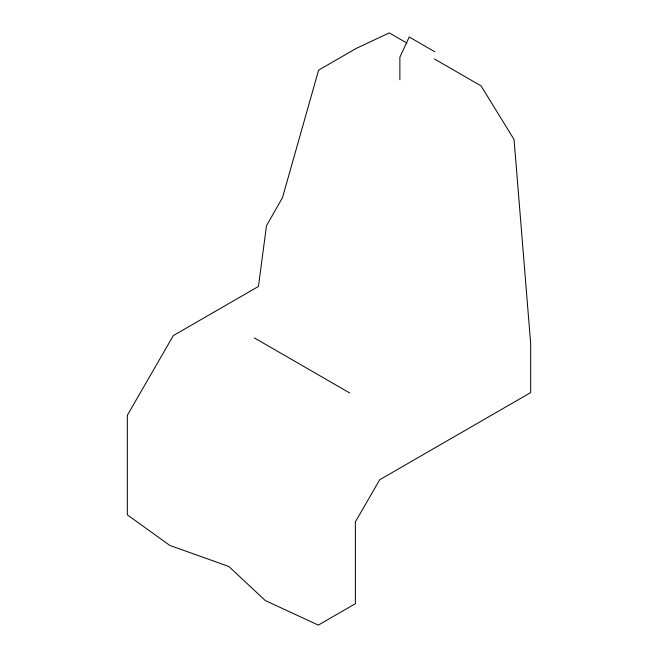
<?xml version="1.0" encoding="UTF-8"?>
<svg xmlns="http://www.w3.org/2000/svg" width="658" height="658" viewBox="0 0 658 658"><rect width="100%" height="100%" fill="white"/><g stroke="black" fill="none" stroke-linecap="round" stroke-linejoin="round"><path stroke-width="0.99" d="M434.79 51.785L409.227 37.021L399.875 57.18L399.875 79.758M406.94 43.083L389.297 32.9L356.266 48.396L318.595 70.151L282.512 197.614L266.474 225.752L258.454 286.444L173.358 335.58L127.331 415.288L127.331 514.827L169.822 545.433L228.852 566.489L265.322 600.573L318.332 625.1L355.369 603.715L355.369 521.893L379.699 479.756L530.669 392.596L530.669 343.756L514.062 139.496L481.039 85.869L434.28 58.875M254.317 337.891L349.817 393.032"/></g></svg>
